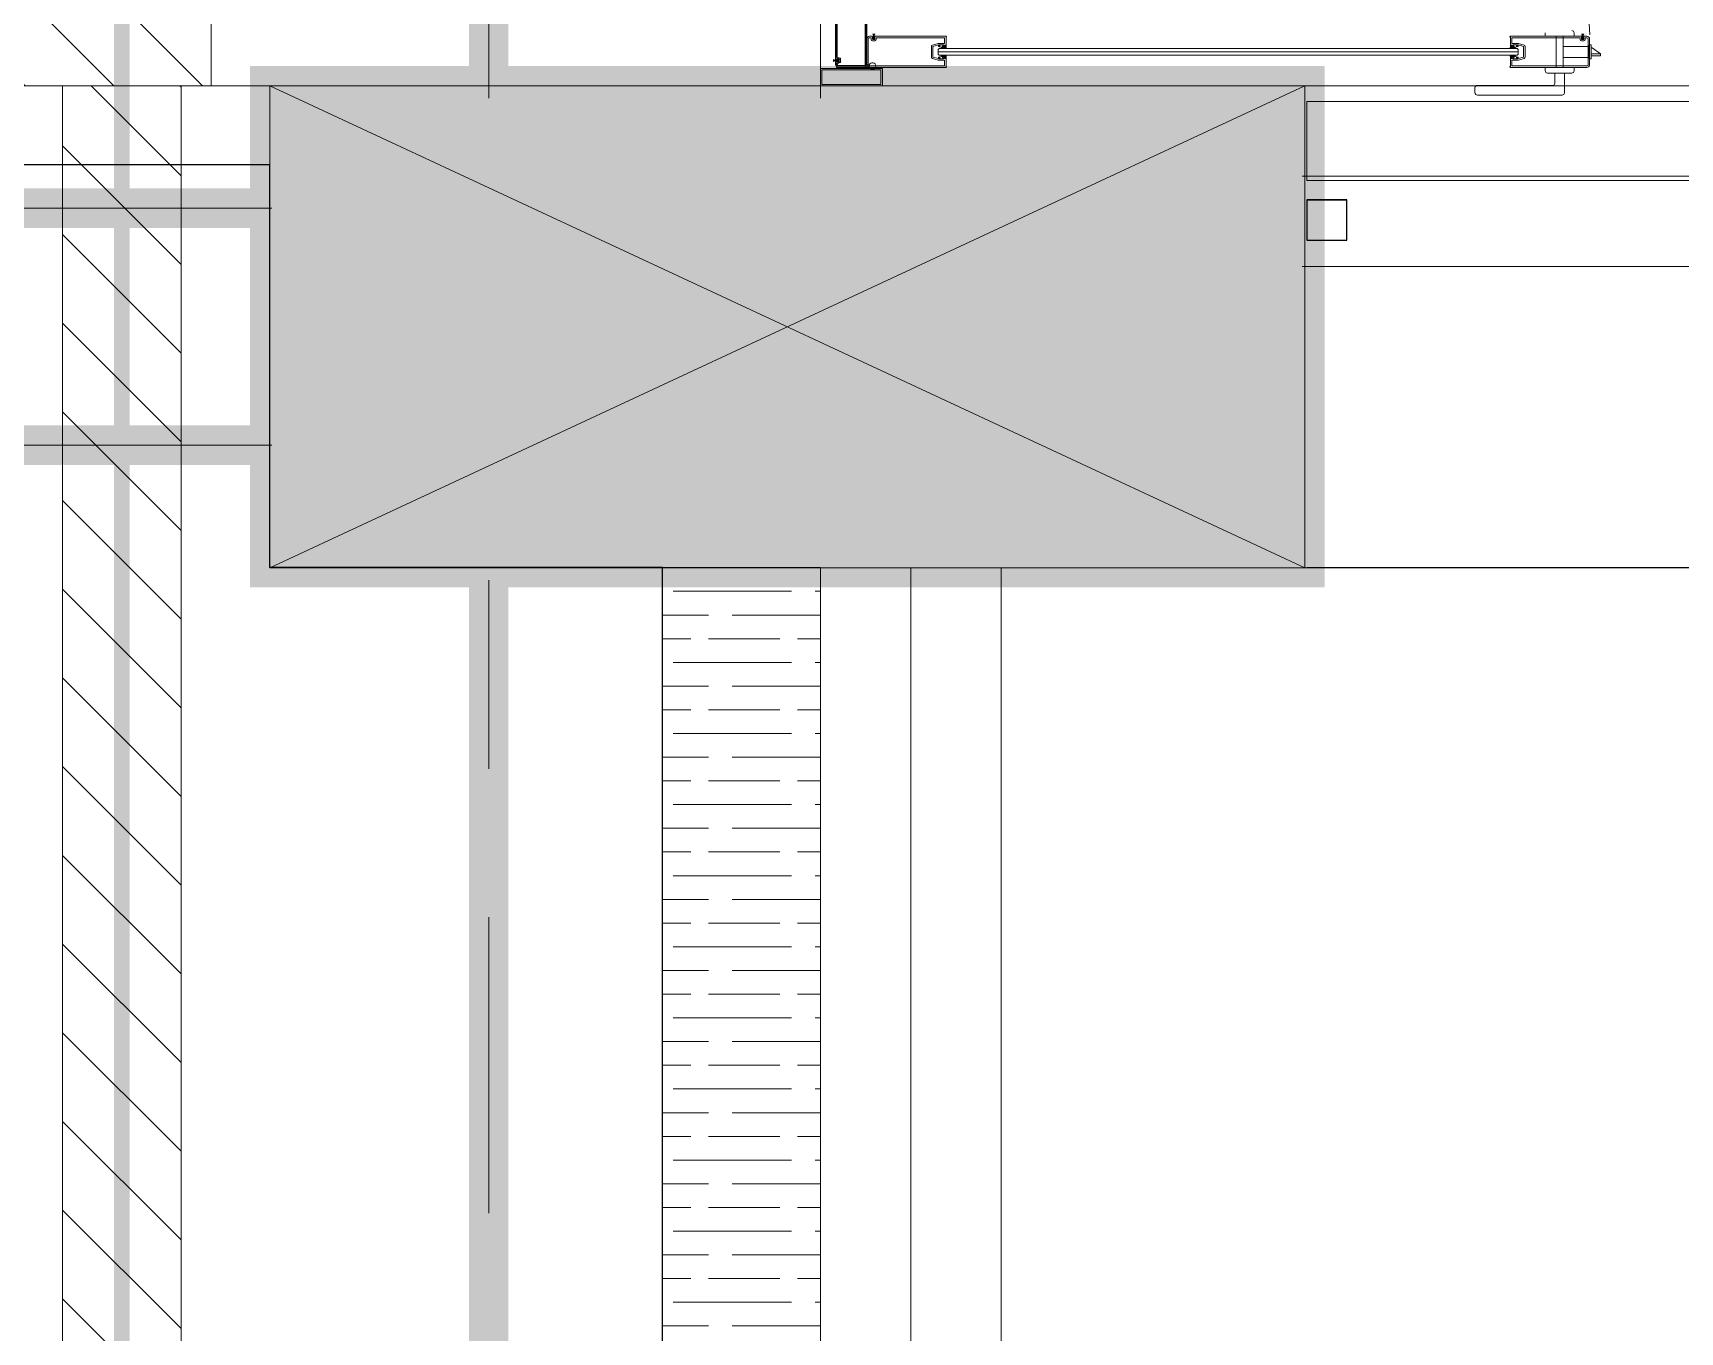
# Model space of a CAD drawing. Header units: millimetres. Extents: x -81374 to 485233, y -39075 to 157313.
# Drawn here: x 48086 to 50171, y -2593 to -949 of the extents above; entities that cross this region are included whole.
import ezdxf
from ezdxf.enums import TextEntityAlignment as Align

# ---------------------------------------------------------------- set-up
doc = ezdxf.new("R2010")
doc.units = ezdxf.units.MM
doc.linetypes.add('CENTER', pattern=[2, 1.25, -0.25, 0.25, -0.25])
doc.linetypes.add('HIDDEN', pattern=[0.375, 0.25, -0.125])
for name, color, linetype in [('2', 7, 'Continuous'), ('ceilings', 253, 'Continuous'), ('CEN', 252, 'CENTER'), ('Hatch 01_UC', 7, 'Continuous'), ('M-HVAC VRV PIPE', 152, 'Continuous')]:
    doc.layers.add(name, color=color, linetype=linetype)
for name, color, linetype, lineweight in [('A-FLOR', 192, 'Continuous', 5), ('A-GLAZ-CURT', 52, 'Continuous', 5), ('A-GLAZ-CWMG', 51, 'Continuous', 5), ('CB-AC CABLE TRAY', 213, 'Continuous', 15), ('G-IMPT', 8, 'Continuous', 5), ('ID-MODULAR', 44, 'Continuous', 9)]:
    doc.layers.add(name, color=color, linetype=linetype, lineweight=lineweight)
doc.styles.get("Standard").update_dxf_attribs({"font": 'arial.ttf'})

# ---------------------------------------------------------------- blocks, each defined once
blk = doc.blocks.new('A$C4A242C7C')
at = {"layer": '2', "color": 6, "linetype": 'Continuous'}
for p, q in [((0, 4), (0, 115.4)), ((0.4, 115.8), (0.6, 115.8)), ((1.4, 115), (13, 115)), ((2, 113), (10.5, 113)), ((2, 4), (2, 113)), ((10.5, 103.9), (10.5, 113)), ((10.6, 103.4), (12.8, 95.2)), ((14, 111.3), (12.5, 111.3)), ((12.5, 104.8), (12.5, 111.3)), ((14, 104.8), (12.5, 104.8)), ((14.8, 103.8), (12.5, 103.8)), ((12.5, 103.8), (14.7, 95.7)), ((13, 115), (13, 112.6)), ((14.7, 112.6), (13, 112.6)), ((14, 110), (14, 111.3)), ((14, 106.1), (14, 104.8)), ((14.3, 109.8), (15, 110)), ((14.3, 106.3), (15, 106.1)), ((14.7, 112.6), (15.2, 110.4)), ((14.8, 103.8), (15.2, 105.6)), ((30.3, 112.6), (29.8, 110.4)), ((30.2, 103.8), (29.8, 105.6)), ((30.7, 109.8), (30, 110)), ((30.7, 106.3), (30, 106.1)), ((30.2, 103.8), (32.5, 103.8)), ((32, 112.6), (30.3, 112.6)), ((32.5, 103.8), (30.3, 95.7)), ((31, 111.3), (32.5, 111.3)), ((31, 110), (31, 111.3)), ((31, 106.1), (31, 104.8)), ((31, 104.8), (32.5, 104.8)), ((32, 115), (32, 112.6)), ((43.6, 115), (32, 115)), ((34.4, 103.4), (32.2, 95.2)), ((32.5, 104.8), (32.5, 111.3)), ((34.5, 113), (43, 113)), ((34.5, 103.9), (34.5, 113)), ((43, 14.2), (43, 113)), ((44.6, 115.8), (44.4, 115.8)), ((45, 11.7), (45, 115.4)), ((14.7, 95.7), (22.5, 95.7)), ((30.3, 93.7), (14.7, 93.7)), ((30.3, 95.7), (22.5, 95.7)), ((4, 2), (41, 2)), ((4, 0), (41, 0)), ((38.5, 8.4), (38.5, 11.7)), ((42.5, 13.7), (40.5, 13.7)), ((40.5, 8.8), (40.5, 11.3)), ((42.5, 6.4), (40.5, 6.4)), ((44, 11.7), (40.9, 11.7)), ((44, 8.4), (40.9, 8.4)), ((43, 4), (43, 5.9)), ((44, 11.6), (44, 11.7)), ((44, 8.4), (44, 8.5)), ((44.4, 11.2), (44.5, 11.2)), ((44.4, 8.9), (44.5, 8.9)), ((45, 4), (45, 8.4))]:
    blk.add_line(p, q, dxfattribs=at)
for centre, radius, start, end in [((0.4, 115.4), 0.4, 90, 180), ((0.6, 115.4), 0.4, 0, 90), ((1.4, 115.4), 0.4, 180, 270), ((12.5, 103.9), 2, 180, 195), ((14.2, 110), 0.2, 180, 285), ((14.2, 106.1), 0.2, 75, 180), ((14.8, 110.3), 0.4, 285, 15), ((14.8, 105.7), 0.4, 345, 75), ((30.1, 110.3), 0.4, 165, 255), ((30.1, 105.7), 0.4, 105, 195), ((30.8, 110), 0.2, 255, 0), ((30.8, 106.1), 0.2, 0, 105), ((32.5, 103.9), 2, 345, 0), ((43.6, 115.4), 0.4, 270, 0), ((44.4, 115.4), 0.4, 90, 180), ((44.6, 115.4), 0.4, 0, 90), ((14.7, 95.7), 2, 195, 270), ((30.3, 95.7), 2, 270, 345), ((4, 4), 4, 180, 270), ((4, 4), 2, 180, 270), ((40.5, 11.7), 2, 90, 180), ((40.5, 8.4), 2, 180, 270), ((40.9, 11.3), 0.4, 90, 180), ((40.9, 8.8), 0.4, 180, 270), ((41, 4), 4, 270, 0), ((41, 4), 2, 270, 0), ((42.5, 14.2), 0.5, 270, 0), ((42.5, 5.9), 0.5, 0, 90), ((44.4, 11.6), 0.4, 180, 270), ((44.4, 8.5), 0.4, 90, 180), ((44.5, 11.7), 0.5, 270, 0), ((44.5, 8.4), 0.5, 0, 90)]:
    blk.add_arc(centre, radius, start, end, dxfattribs=at)
blk = doc.blocks.new('ng')
at = {"layer": 'CEN', "color": 9, "linetype": 'HIDDEN', "lineweight": 0, "ltscale": 1500, "true_color": 0xc7c8ca}
for p, q in [((37748.3, 47512.2), (37748.3, 41085.8)), ((43422.9, 40915), (38022.9, 40915)), ((43422.9, 40615), (38022.9, 40615)), ((37748.3, 40475.8), (37748.3, 34885.8))]:
    blk.add_line(p, q, dxfattribs=at)
at = {"layer": 'CEN', "color": 9, "linetype": 'Continuous', "lineweight": 0, "true_color": 0xc7c8ca}
for p, q in [((36715, 41070), (38025.4, 40460)), ((36715, 40460), (38025.4, 41070)), ((37099.6, 41070), (37328.3, 41070))]:
    blk.add_line(p, q, dxfattribs=at)
blk.add_lwpolyline([(36715, 41070), (38025.4, 41070), (38025.4, 40460), (36715, 40460)], close=True, dxfattribs=at)
blk = doc.blocks.new('floor plan 1')
at = {"layer": 'G-IMPT', "ltscale": 500}
h = blk.add_hatch(color=8, dxfattribs=at)
h.dxf.hatch_style = 1
h.paths.add_polyline_path([(8472.1, -37449.6), (9785.1, -37449.6), (9785.1, -38059.6), (8472.1, -38059.6)])
at = {"layer": 'G-IMPT', "color": 55, "linetype": 'Continuous', "true_color": 0xb49f4b}
for p, q in [((8859.2, -31006.5), (8859.2, -37449.6)), ((9088, -31006.5), (9088, -37449.6))]:
    blk.add_line(p, q, dxfattribs=at)
at = {"layer": 'G-IMPT', "linetype": 'Continuous'}
for p, q in [((8973.6, -31006.5), (8973.6, -37449.6)), ((8973.6, -31006.5), (8973.6, -37449.6)), ((7334.2, -37449.6), (8478, -37449.6)), ((8859.2, -37449.6), (9088, -37449.6)), ((8478, -37830.9), (7334.2, -37830.9)), ((7334.2, -37945.3), (8478, -37945.3)), ((8478, -38059.6), (7334.2, -38059.6))]:
    blk.add_line(p, q, dxfattribs=at)
at = {"layer": 'G-IMPT', "color": 8, "ltscale": 500}
for p, q in [((8472.1, -37449.6), (7337.6, -37449.6)), ((8472.1, -37864.2), (8421.3, -37864.2)), ((8421.3, -37864.2), (8421.3, -37915)), ((8472.1, -37915), (8472.1, -37864.2)), ((8421.3, -37915), (8472.1, -37915)), ((8472.1, -37939.6), (7337.6, -37939.6)), ((8472.1, -38039.6), (8472.1, -37939.6)), ((10085.1, -37959.6), (9785.1, -37959.6)), ((9785.1, -37959.6), (9785.1, -38059.6)), ((7337.6, -38039.6), (8472.1, -38039.6)), ((8146, -38075.7), (8146, -38050.9)), ((8149, -38047.9), (8256.2, -38047.9)), ((8259.3, -38050.9), (8259.3, -38057)), ((9088, -38059.6), (8996.5, -38059.6)), ((9009.5, -38081.4), (9009.5, -38059.6)), ((9009.5, -38059.6), (9088, -38059.6)), ((9088, -38043.9), (9088, -43633.9)), ((9088, -38059.6), (9088, -38081.4)), ((9785.1, -38059.6), (10085.1, -38059.6)), ((8133.8, -38083), (8133.8, -38078.8)), ((8136.8, -38075.7), (8167.3, -38075.7)), ((8158.2, -38063.1), (8158.2, -38075.7)), ((8256.2, -38060.1), (8161.2, -38060.1)), ((8170.4, -38078.8), (8170.4, -38083)), ((9011.3, -38079.7), (9011.3, -38061.4)), ((9011.3, -38061.4), (9086.2, -38061.4)), ((9086.2, -38079.7), (9011.3, -38079.7)), ((9086.2, -38061.4), (9086.2, -38079.7)), ((8100.5, -38100), (8100.5, -38097.4)), ((8100.5, -38097.4), (8112.2, -38097.4)), ((8110.9, -38107.9), (8100.5, -38100)), ((8112.2, -38100), (8100.5, -38100)), ((8114.2, -38093.9), (8112.2, -38093.9)), ((8112.2, -38093.9), (8112.2, -38111.4)), ((8114.2, -38086.5), (8114.2, -38118.8)), ((8114.2, -38111.4), (8114.2, -38093.9)), ((8115.5, -38094.8), (8114.2, -38094.8)), ((8114.2, -38094.8), (8114.2, -38110.5)), ((8115.5, -38110.5), (8115.5, -38094.8)), ((8115.5, -38095.6), (8147.7, -38095.6)), ((8115.5, -38109.6), (8115.5, -38095.6)), ((8115.9, -38086.5), (8115.9, -38118.8)), ((8117.6, -38083), (8214.7, -38083)), ((8117.6, -38084.8), (8212.6, -38084.8)), ((8147.7, -38083), (8156.4, -38083)), ((8147.7, -38122.3), (8147.7, -38083)), ((8147.7, -38095.6), (8147.7, -38109.6)), ((8156.4, -38083), (8156.4, -38122.3)), ((8195.8, -38109.4), (8195.8, -38095.9)), ((8204.2, -38092.3), (8197.1, -38094.2)), ((8204.6, -38094), (8197.6, -38095.9)), ((8197.6, -38095.9), (8197.6, -38102.6)), ((8204.5, -38099.6), (8205.9, -38098.3)), ((8204.5, -38105.7), (8204.5, -38099.6)), ((8204.6, -38095.9), (8204.6, -38094)), ((8204.6, -38095.9), (8206.2, -38096.3)), ((8204.7, -38092.2), (8212.6, -38092.2)), ((8205.4, -38095.2), (8205.4, -38093.9)), ((8205.4, -38093.9), (8211.1, -38093.9)), ((8206.6, -38095.2), (8205.4, -38095.2)), ((8937.5, -38098.3), (8205.9, -38098.3)), ((8206.7, -38095.5), (8206.6, -38096.1)), ((8209.8, -38095.5), (8210, -38096.1)), ((8210, -38095.2), (8211.1, -38095.2)), ((8212.3, -38095.8), (8210.4, -38096.3)), ((8211.1, -38095.2), (8211.1, -38093.9)), ((8214.4, -38094.4), (8212.3, -38094.4)), ((8212.3, -38095.8), (8212.3, -38094.4)), ((8212.6, -38084.8), (8212.6, -38092.2)), ((8214.4, -38084.3), (8214.4, -38094.4)), ((8215.1, -38083.4), (8215.1, -38083.6)), ((8928.2, -38083.4), (8928.2, -38083.6)), ((9025.7, -38083), (8928.6, -38083)), ((8928.9, -38084.3), (8928.9, -38094.4)), ((8928.9, -38094.4), (8931, -38094.4)), ((8930.7, -38084.8), (8930.7, -38092.2)), ((9025.7, -38084.8), (8930.7, -38084.8)), ((8938.6, -38092.2), (8930.7, -38092.2)), ((8931, -38095.8), (8931, -38094.4)), ((8931, -38095.8), (8932.9, -38096.3)), ((8932.2, -38095.2), (8932.2, -38093.9)), ((8937.9, -38093.9), (8932.2, -38093.9)), ((8933.3, -38095.2), (8932.2, -38095.2)), ((8933.5, -38095.5), (8933.3, -38096.1)), ((8936.6, -38095.5), (8936.7, -38096.1)), ((8936.7, -38095.2), (8937.9, -38095.2)), ((8938.7, -38095.9), (8937.2, -38096.3)), ((8938.8, -38099.6), (8937.5, -38098.3)), ((8937.9, -38095.2), (8937.9, -38093.9)), ((8938.7, -38095.9), (8938.7, -38094)), ((8938.7, -38094), (8945.8, -38095.9)), ((8938.8, -38105.7), (8938.8, -38099.6)), ((8939.1, -38092.3), (8946.2, -38094.2)), ((8945.8, -38095.9), (8945.8, -38102.6)), ((8947.5, -38109.4), (8947.5, -38095.9)), ((9088, -38081.4), (9009.5, -38081.4)), ((9067.5, -38081.4), (9024.7, -38081.4)), ((9026, -38083), (9067.5, -38083)), ((9027.4, -38086.5), (9027.4, -38118.8)), ((9029.2, -38086.5), (9029.2, -38118.8)), ((9064.6, -38092.3), (9064.6, -38091.2)), ((9064.6, -38091.2), (9069.5, -38091.2)), ((9064.6, -38092.3), (9069.5, -38092.3)), ((9066.2, -38092.3), (9066.2, -38091.2)), ((9067.5, -38083), (9067.5, -38081.4)), ((9067.8, -38092.3), (9067.8, -38091.2)), ((9069.5, -38091.2), (9071.7, -38090.5)), ((9069.5, -38091.4), (9071.7, -38090.9)), ((9069.5, -38092.3), (9069.5, -38091.2)), ((9069.5, -38091.6), (9071.7, -38091.3)), ((9069.5, -38091.8), (9071.7, -38091.8)), ((9069.5, -38091.9), (9071.7, -38092.2)), ((9069.5, -38092.1), (9071.7, -38092.6)), ((9069.5, -38092.3), (9071.7, -38093)), ((8112.2, -38107.9), (8110.9, -38107.9)), ((8112.2, -38111.4), (8114.2, -38111.4)), ((8114.2, -38110.5), (8115.5, -38110.5)), ((8147.7, -38109.6), (8115.5, -38109.6)), ((8117.6, -38120.5), (8119.3, -38120.5)), ((8117.6, -38122.3), (8121.4, -38122.3)), ((8119.7, -38120.1), (8119.7, -38118.3)), ((8121.4, -38116.6), (8124.3, -38116.6)), ((8121.4, -38121.4), (8121.4, -38118.7)), ((8121.4, -38121.4), (8121.5, -38121.4)), ((8121.8, -38118.3), (8124, -38118.3)), ((8121.9, -38121.7), (8121.9, -38121.8)), ((8123.4, -38118.5), (8122.2, -38118.5)), ((8122.2, -38118.5), (8122.2, -38123.4)), ((8123.4, -38120.1), (8122.2, -38120.1)), ((8123.4, -38121.7), (8122.2, -38121.7)), ((8123.4, -38118.5), (8123.4, -38123.4)), ((8123.9, -38121.7), (8123.9, -38121.8)), ((8124.2, -38121.4), (8124.3, -38121.4)), ((8124.3, -38121.4), (8124.3, -38118.7)), ((8124.3, -38122.3), (8214.7, -38122.3)), ((8126, -38120.1), (8126, -38118.3)), ((8126.5, -38120.5), (8212.6, -38120.5)), ((8133.8, -38122.3), (8133.8, -38126.5)), ((8156.4, -38122.3), (8147.7, -38122.3)), ((8170.4, -38126.5), (8170.4, -38122.3)), ((8204.2, -38113), (8197.1, -38111.1)), ((8197.6, -38109.4), (8197.6, -38102.6)), ((8204.6, -38111.3), (8197.6, -38109.4)), ((8204.5, -38102.6), (8938.8, -38102.6)), ((8205.9, -38107), (8204.5, -38105.7)), ((8204.6, -38109.4), (8206.2, -38109)), ((8204.6, -38109.4), (8204.6, -38111.3)), ((8204.7, -38113.1), (8212.6, -38113.1)), ((8205.4, -38110.1), (8205.4, -38111.4)), ((8206.6, -38110.1), (8205.4, -38110.1)), ((8205.4, -38111.4), (8211.1, -38111.4)), ((8205.9, -38107), (8937.5, -38107)), ((8206.7, -38109.8), (8206.6, -38109.2)), ((8209.8, -38109.8), (8210, -38109.2)), ((8210, -38110.1), (8211.1, -38110.1)), ((8212.3, -38109.5), (8210.4, -38109)), ((8211.1, -38110.1), (8211.1, -38111.4)), ((8212.3, -38110.9), (8212.3, -38109.5)), ((8214.4, -38110.9), (8212.3, -38110.9)), ((8212.6, -38113.1), (8212.6, -38120.5)), ((8214.4, -38121), (8214.4, -38110.9)), ((8215.1, -38121.9), (8215.1, -38121.7)), ((8928.2, -38121.9), (8928.2, -38121.7)), ((9019, -38122.3), (8928.6, -38122.3)), ((8928.9, -38110.9), (8931, -38110.9)), ((8928.9, -38121), (8928.9, -38110.9)), ((8930.7, -38113.1), (8930.7, -38120.5)), ((8938.6, -38113.1), (8930.7, -38113.1)), ((9016.8, -38120.5), (8930.7, -38120.5)), ((8931, -38109.5), (8932.9, -38109)), ((8931, -38110.9), (8931, -38109.5)), ((8932.2, -38110.1), (8932.2, -38111.4)), ((8933.3, -38110.1), (8932.2, -38110.1)), ((8937.9, -38111.4), (8932.2, -38111.4)), ((8933.5, -38109.8), (8933.3, -38109.2)), ((8936.6, -38109.8), (8936.7, -38109.2)), ((8936.7, -38110.1), (8937.9, -38110.1)), ((8938.7, -38109.4), (8937.2, -38109)), ((8937.5, -38107), (8938.8, -38105.7)), ((8937.9, -38110.1), (8937.9, -38111.4)), ((8938.7, -38109.4), (8938.7, -38111.3)), ((8938.7, -38111.3), (8945.8, -38109.4)), ((8939.1, -38113), (8946.2, -38111.1)), ((8945.8, -38109.4), (8945.8, -38102.6)), ((9017.3, -38120.1), (9017.3, -38118.3)), ((9021.9, -38116.6), (9019, -38116.6)), ((9019, -38121.4), (9019, -38118.7)), ((9019.1, -38121.4), (9019, -38121.4)), ((9021.5, -38118.3), (9019.4, -38118.3)), ((9019.4, -38121.7), (9019.4, -38121.8)), ((9019.9, -38118.5), (9021, -38118.5)), ((9019.9, -38118.5), (9019.9, -38123.4)), ((9019.9, -38120.1), (9021, -38120.1)), ((9019.9, -38121.7), (9021, -38121.7)), ((9021, -38118.5), (9021, -38123.4)), ((9021.4, -38121.7), (9021.4, -38121.8)), ((9021.9, -38121.4), (9021.8, -38121.4)), ((9021.9, -38121.4), (9021.9, -38118.7)), ((9025.7, -38122.3), (9021.9, -38122.3)), ((9023.6, -38120.1), (9023.6, -38118.3)), ((9025.7, -38120.5), (9024.1, -38120.5)), ((8122.2, -38123.4), (8121.6, -38125.6)), ((8122.4, -38123.4), (8122, -38125.6)), ((8123.4, -38123.4), (8122.2, -38123.4)), ((8122.6, -38123.4), (8122.4, -38125.6)), ((8122.8, -38123.4), (8122.8, -38125.6)), ((8123, -38123.4), (8123.2, -38125.6)), ((8123.2, -38123.4), (8123.6, -38125.6)), ((8123.4, -38123.4), (8124, -38125.6)), ((9019.9, -38123.4), (9019.2, -38125.6)), ((9020.1, -38123.4), (9019.6, -38125.6)), ((9019.9, -38123.4), (9021, -38123.4)), ((9020.2, -38123.4), (9020, -38125.6)), ((9020.4, -38123.4), (9020.4, -38125.6)), ((9020.6, -38123.4), (9020.9, -38125.6)), ((9020.8, -38123.4), (9021.3, -38125.6)), ((9021, -38123.4), (9021.7, -38125.6))]:
    blk.add_line(p, q, dxfattribs=at)
for centre, radius, start, end in [((8149, -38050.9), 3.05, 90, 180), ((8256.2, -38050.9), 3.05, 0, 90), ((8256.2, -38057), 3.05, 270, 0), ((8136.8, -38078.8), 3.05, 90, 180), ((8161.2, -38063.1), 3.05, 90, 180), ((8167.3, -38078.8), 3.05, 0, 90), ((8117.6, -38086.5), 3.49, 90, 180), ((8117.6, -38086.5), 1.74, 90, 180), ((8197.6, -38095.9), 1.74, 105, 180), ((8204.7, -38093.9), 1.74, 90, 105), ((8206.2, -38096), 0.349, 255, 345), ((8206.6, -38095.4), 0.174, 345, 90), ((8210, -38095.4), 0.174, 90, 195), ((8210.3, -38096), 0.349, 195, 285), ((8214.7, -38084.3), 0.349, 90, 180), ((8214.7, -38083.4), 0.349, 0, 90), ((8214.7, -38083.6), 0.349, 270, 0), ((8928.6, -38083.4), 0.349, 90, 180), ((8928.6, -38083.6), 0.349, 180, 270), ((8928.6, -38084.3), 0.349, 0, 90), ((8933, -38096), 0.349, 255, 345), ((8933.3, -38095.4), 0.174, 345, 90), ((8936.7, -38095.4), 0.174, 90, 195), ((8937.1, -38096), 0.349, 195, 285), ((8938.6, -38093.9), 1.74, 75, 90), ((8945.8, -38095.9), 1.74, 0, 75), ((9025.7, -38086.5), 3.49, 0, 90), ((9025.7, -38086.5), 1.74, 0, 90), ((8117.6, -38118.8), 3.49, 180, 270), ((8117.6, -38118.8), 1.74, 180, 270), ((8119.3, -38120.1), 0.436, 270, 0), ((8121.4, -38118.3), 1.74, 90, 180), ((8121.8, -38118.7), 0.349, 90, 180), ((8121.4, -38121.8), 0.436, 270, 0), ((8121.5, -38121.7), 0.349, 0, 90), ((8124.2, -38121.7), 0.349, 90, 180), ((8124.3, -38121.8), 0.436, 180, 270), ((8124, -38118.7), 0.349, 0, 90), ((8124.3, -38118.3), 1.74, 0, 90), ((8126.5, -38120.1), 0.436, 180, 270), ((8197.6, -38109.4), 1.74, 180, 255), ((8204.7, -38111.4), 1.74, 255, 270), ((8206.2, -38109.3), 0.349, 15, 105), ((8206.6, -38109.9), 0.174, 270, 15), ((8210, -38109.9), 0.174, 165, 270), ((8210.3, -38109.3), 0.349, 75, 165), ((8214.7, -38121), 0.349, 180, 270), ((8214.7, -38121.7), 0.349, 0, 90), ((8214.7, -38121.9), 0.349, 270, 0), ((8928.6, -38121.7), 0.349, 90, 180), ((8928.6, -38121.9), 0.349, 180, 270), ((8928.6, -38121), 0.349, 270, 0), ((8933, -38109.3), 0.349, 15, 105), ((8933.3, -38109.9), 0.174, 270, 15), ((8936.7, -38109.9), 0.174, 165, 270), ((8937.1, -38109.3), 0.349, 75, 165), ((8938.6, -38111.4), 1.74, 270, 285), ((8945.8, -38109.4), 1.74, 285, 0), ((9016.8, -38120.1), 0.436, 270, 0), ((9019, -38118.3), 1.74, 90, 180), ((9019.4, -38118.7), 0.349, 90, 180), ((9019, -38121.8), 0.436, 270, 0), ((9019.1, -38121.7), 0.349, 0, 90), ((9021.8, -38121.7), 0.349, 90, 180), ((9021.9, -38121.8), 0.436, 180, 270), ((9021.5, -38118.7), 0.349, 0, 90), ((9021.9, -38118.3), 1.74, 0, 90), ((9024.1, -38120.1), 0.436, 180, 270), ((9025.7, -38118.8), 3.49, 270, 0), ((9025.7, -38118.8), 1.74, 270, 0), ((8982.7, -38081.4), 869.8, 182.8185, 273.4941), ((8136.8, -38126.5), 3.05, 180, 270)]:
    blk.add_arc(centre, radius, start, end, dxfattribs=at)
at = {"layer": 'G-IMPT', "color": 8, "ltscale": 500, "extrusion": (0, 0, -1)}
blk.add_arc((-9022.1, -38084.7), 4.19, 156.5437, 128.2063, dxfattribs=at)
at = {"layer": 'G-IMPT', "color": 8, "ltscale": 500}
for points in [[(8208.7, -38097.3), (8208.5, -38096.7), (8207.8, -38096.7), (8208.5, -38098)], [(8209.5, -38097.3), (8209.5, -38096.6), (8208.5, -38096.7), (8208.7, -38097.3)], [(8209.8, -38097.9), (8209.8, -38095.9), (8209.5, -38096.6), (8209.5, -38097.3)], [(8210.2, -38097.4), (8210, -38096.6), (8209.8, -38095.9), (8209.8, -38097.9)], [(8210.7, -38097.4), (8210.7, -38096.5), (8210, -38096.6), (8210.2, -38097.4)], [(8211, -38098), (8210.8, -38096.5), (8210.7, -38096.5), (8210.7, -38097.4)], [(8211.4, -38097.4), (8211.2, -38096.5), (8210.8, -38096.5), (8211, -38098)], [(8213.5, -38097.5), (8212.9, -38096.4), (8211.2, -38096.5), (8211.4, -38097.4)], [(8213.8, -38098.4), (8213.3, -38094.4), (8212.9, -38096.4), (8213.5, -38097.5)], [(8214.7, -38098.4), (8214.4, -38094.4), (8213.3, -38094.4), (8213.8, -38098.4)], [(8928.6, -38098.4), (8928.9, -38094.4), (8930, -38094.4), (8929.5, -38098.4)], [(8929.5, -38098.4), (8930, -38094.4), (8930.4, -38096.4), (8929.8, -38097.5)], [(8929.8, -38097.5), (8930.4, -38096.4), (8932.1, -38096.5), (8931.9, -38097.4)], [(8931.9, -38097.4), (8932.1, -38096.5), (8932.5, -38096.5), (8932.3, -38098)], [(8932.3, -38098), (8932.5, -38096.5), (8932.7, -38096.5), (8932.6, -38097.4)], [(8932.6, -38097.4), (8932.7, -38096.5), (8933.3, -38096.6), (8933.2, -38097.4)], [(8933.2, -38097.4), (8933.3, -38096.6), (8933.6, -38095.9), (8933.5, -38097.9)], [(8933.5, -38097.9), (8933.6, -38095.9), (8933.8, -38096.6), (8933.8, -38097.3)], [(8933.8, -38097.3), (8933.8, -38096.6), (8934.9, -38096.7), (8934.6, -38097.3)], [(8934.6, -38097.3), (8934.9, -38096.7), (8935.5, -38096.7), (8934.8, -38098)], [(8208.7, -38108), (8208.5, -38108.6), (8207.8, -38108.6), (8208.5, -38107.3)], [(8209.5, -38108), (8209.5, -38108.7), (8208.5, -38108.6), (8208.7, -38108)], [(8209.8, -38107.4), (8209.8, -38109.4), (8209.5, -38108.7), (8209.5, -38108)], [(8210.2, -38107.9), (8210, -38108.7), (8209.8, -38109.4), (8209.8, -38107.4)], [(8210.7, -38107.9), (8210.7, -38108.8), (8210, -38108.7), (8210.2, -38107.9)], [(8211, -38107.3), (8210.8, -38108.8), (8210.7, -38108.8), (8210.7, -38107.9)], [(8211.4, -38107.9), (8211.2, -38108.8), (8210.8, -38108.8), (8211, -38107.3)], [(8213.5, -38107.8), (8212.9, -38108.9), (8211.2, -38108.8), (8211.4, -38107.9)], [(8213.8, -38106.9), (8213.3, -38110.9), (8212.9, -38108.9), (8213.5, -38107.8)], [(8214.7, -38106.9), (8214.4, -38110.9), (8213.3, -38110.9), (8213.8, -38106.9)], [(8928.6, -38106.9), (8928.9, -38110.9), (8930, -38110.9), (8929.5, -38106.9)], [(8929.5, -38106.9), (8930, -38110.9), (8930.4, -38108.9), (8929.8, -38107.8)], [(8929.8, -38107.8), (8930.4, -38108.9), (8932.1, -38108.8), (8931.9, -38107.9)], [(8931.9, -38107.9), (8932.1, -38108.8), (8932.5, -38108.8), (8932.3, -38107.3)], [(8932.3, -38107.3), (8932.5, -38108.8), (8932.7, -38108.8), (8932.6, -38107.9)], [(8932.6, -38107.9), (8932.7, -38108.8), (8933.3, -38108.7), (8933.2, -38107.9)], [(8933.2, -38107.9), (8933.3, -38108.7), (8933.6, -38109.4), (8933.5, -38107.4)], [(8933.5, -38107.4), (8933.6, -38109.4), (8933.8, -38108.7), (8933.8, -38108)], [(8933.8, -38108), (8933.8, -38108.7), (8934.9, -38108.6), (8934.6, -38108)], [(8934.6, -38108), (8934.9, -38108.6), (8935.5, -38108.6), (8934.8, -38107.3)]]:
    blk.add_3dface(points, dxfattribs=at)
at = {"layer": 'CEN', "linetype": 'Continuous'}
blk.add_blockref('ng', (-28240.4, -78519.6), dxfattribs=at)
at = {"layer": 'G-IMPT', "color": 8, "ltscale": 500, "xscale": -0.8714285714356672, "yscale": 0.8714285714356672, "zscale": 0.8714285714356672, "rotation": 180}
blk.add_blockref('A$C4A242C7C', (9029.2, -38083), dxfattribs=at)
at = {"layer": 'G-IMPT', "color": 8, "ltscale": 500}
for rotation, p in [(359.9992, (39680.6, -4989.6, 0)), (359.9992, (35886.7, -10139.3, 0)), (270.0008, (28873.3, -20643.5, 0)), (359.9992, (11975.3, -26935.4, 0)), (359.9992, (15267.6, -26935.4, 0)), (359.9992, (26686.3, -26987.7, 0)), (270.0008, (15861.1, -28615, 0)), (89.9992, (23697.8, -33300.6, 0)), (89.9992, (23597.9, -35337.7, 0)), (89.9992, (23597.9, -37388.3, 0)), (359.9992, (13750.4, -37781.5, 0)), (89.9992, (23697.8, -40746.8, 0)), (89.9992, (23597.8, -44302.5, 0)), (89.9992, (23597.8, -46399.1, 0)), (89.9992, (23697.8, -48339.8, 0)), (89.9992, (23697.8, -54280, 0)), (359.9992, (27418.1, -55702.4, 0)), (89.9992, (9671.9, -65856.5, 0)), (359.9992, (4684.1, -67403.4, 0)), (359.9992, (8737.2, -67403.4, 0))]:
    blk.add_attdef('PARTITIONTYPE', text='', height=200, rotation=rotation, dxfattribs=at).set_placement(p, align=Align.MIDDLE_CENTER)
blk = doc.blocks.new('*U118')
at = {"layer": 'CB-AC CABLE TRAY', "true_color": 0xa953a0}
h = blk.add_hatch(dxfattribs=at)
h.set_pattern_fill('ANSI31', color=215, scale=25)
h.set_pattern_definition([(45, (-902692.96, 1102908.81), (-56.1266008, 56.1266008), [])])
h.paths.add_polyline_path([(-88704.9, -150.4), (-88704.9, 149.6), (-86628.6, 149.6), (-86628.6, -150.4)])
at = {"layer": 'CB-AC CABLE TRAY', "color": 215, "true_color": 0xa953a0}
blk.add_lwpolyline([(-88704.9, -150.4), (-88704.9, 149.6), (-86628.6, 149.6), (-86628.6, -150.4)], close=True, dxfattribs=at)
blk = doc.blocks.new('*U157')
at = {"layer": 'CB-AC CABLE TRAY', "true_color": 0xa953a0}
h = blk.add_hatch(dxfattribs=at)
h.set_pattern_fill('ANSI31', color=215, scale=25)
h.set_pattern_definition([(45, (-900509.22, 1102758.81), (-56.1266008, 56.1266008), [])])
h.paths.add_polyline_path([(-88704.9, -150.4), (-88704.9, -0.4), (-84444.9, -0.4), (-84444.9, -150.4)])
at = {"layer": 'CB-AC CABLE TRAY', "color": 215, "true_color": 0xa953a0}
blk.add_lwpolyline([(-88704.9, -150.4), (-88704.9, -0.4), (-84444.9, -0.4), (-84444.9, -150.4)], close=True, dxfattribs=at)

msp = doc.modelspace()

# ---------------------------------------------------------------- hatches: boundary and pattern name
at = {"layer": 'Hatch 01_UC', "linetype": 'Continuous'}
h = msp.add_hatch(color=8, dxfattribs=at)
h.dxf.hatch_style = 1
h.paths.add_polyline_path([(49698.7, -1625.7), (48385.7, -1625.7), (48385.7, -1015.7), (49698.7, -1015.7)])
at = {"layer": 'Hatch 01_UC', "linetype": 'Continuous', "lineweight": 0, "transparency": 33554597}
h = msp.add_hatch(dxfattribs=at)
h.set_pattern_fill('GOST_WOOD', color=8, scale=15, angle=270)
h.set_pattern_definition([(360, (86411.17, 39444.27), (-4e-14, -90), [150, -30]), (360, (86381.17, 39414.27), (-4e-14, -90), [90, -22.5, 45, -22.5]), (360, (86336.17, 39384.27), (-4e-14, -90), [150, -30])])
h.paths.add_polyline_path([(48882.8, -4987.3), (49082.8, -4987.3), (49082.8, -1625.7), (48882.8, -1625.7)])

# ---------------------------------------------------------------- linework, layer by layer
at = {"layer": 'A-FLOR', "color": 8}
msp.add_line((49698.7, -1625.7), (50833.2, -1625.7), dxfattribs=at)
at = {"layer": 'A-GLAZ-CURT', "color": 8, "lineweight": 18}
for p, q in [((50833.2, -1035.7), (49698.7, -1035.7)), ((49698.7, -1035.7), (49698.7, -1135.7)), ((49698.7, -1135.7), (50833.2, -1135.7))]:
    msp.add_line(p, q, dxfattribs=at)
at = {"layer": 'A-GLAZ-CWMG', "color": 8, "lineweight": 25}
for p, q in [((49749.5, -1160.3), (49698.7, -1160.3)), ((49698.7, -1160.3), (49698.7, -1211.1)), ((49749.5, -1211.1), (49749.5, -1160.3)), ((49698.7, -1211.1), (49749.5, -1211.1))]:
    msp.add_line(p, q, dxfattribs=at)
at = {"layer": 'ceilings', "color": 8, "linetype": 'Continuous'}
msp.add_lwpolyline([(48882.8, -1625.7), (48385.7, -1625.7), (48385.7, -1115.7), (43060.7, -1115.7), (43060.7, -1780.7), (42600.7, -1780.7), (42587.8, -4987.3), (48882.8, -4987.3), (48882.8, -4022.3), (48882.8, -4020.4)], close=True, dxfattribs=at)
msp.add_lwpolyline([(48882.8, -1625.7), (48385.7, -1625.7), (48385.7, -1115.7), (43060.7, -1115.7), (43060.7, -1780.7), (42600.7, -1780.7), (42587.8, -4987.3), (48882.8, -4987.3), (48882.8, -4022.3), (48882.8, -4020.4)], close=True, dxfattribs=at)
at = {"layer": 'CEN', "color": 11, "linetype": 'HIDDEN', "lineweight": 0, "ltscale": 1500, "const_width": 50}
for points in [[(48662.8, -1031.5), (48662.8, 4558.5)], [(42988.2, -1170.7), (48388.2, -1170.7)], [(42988.2, -1470.7), (48388.2, -1470.7)], [(48662.8, -8068), (48662.8, -1641.5)]]:
    msp.add_lwpolyline(points, dxfattribs=at)
at = {"layer": 'CEN', "color": 11, "linetype": 'Continuous', "lineweight": 0, "const_width": 50}
msp.add_lwpolyline([(49696.2, -1625.7), (48385.7, -1625.7), (48385.7, -1015.7), (49696.2, -1015.7)], close=True, dxfattribs=at)
for points in [[(49696.2, -1015.7), (48385.7, -1625.7)], [(49696.2, -1625.7), (48385.7, -1015.7)], [(49311.6, -1625.7), (49082.8, -1625.7)]]:
    msp.add_lwpolyline(points, dxfattribs=at)
at = {"layer": 'ID-MODULAR', "color": 45, "linetype": 'Continuous'}
msp.add_lwpolyline([(48882.8, -4987.3), (49082.8, -4987.3), (49082.8, -1625.7), (48882.8, -1625.7)], close=True, dxfattribs=at)
msp.add_lwpolyline([(48882.8, -4987.3), (49082.8, -4987.3), (49082.8, -1625.7), (48882.8, -1625.7)], close=True, dxfattribs=at)
msp.add_lwpolyline([(48882.8, -4987.3), (49082.8, -4987.3), (49082.8, -1625.7), (48882.8, -1625.7)], close=True, dxfattribs=at)
msp.add_lwpolyline([(48882.8, -4987.3), (49082.8, -4987.3), (49082.8, -1625.7), (48882.8, -1625.7)], close=True, dxfattribs=at)
at = {"layer": 'M-HVAC VRV PIPE', "color": 3, "linetype": 'Continuous', "const_width": 20}
msp.add_lwpolyline([(48198.2, -227.9), (48198.2, -6776.8)], dxfattribs=at)

# ---------------------------------------------------------------- block references
at = {"linetype": 'Continuous', "rotation": 180}
msp.add_blockref('floor plan 1', (58170.8, -39075.4), dxfattribs=at)
at = {"layer": 'CB-AC CABLE TRAY', "color": 4, "linetype": 'HIDDEN'}
for name, p, rotation in [('*U118', (48161.4, 87689.1), 89.9997198436913), ('*U157', (48273.2, -89720.6), 269.9997198436913)]:
    msp.add_blockref(name, p, dxfattribs=dict(at, rotation=rotation))

doc.saveas('drawing.dxf')
